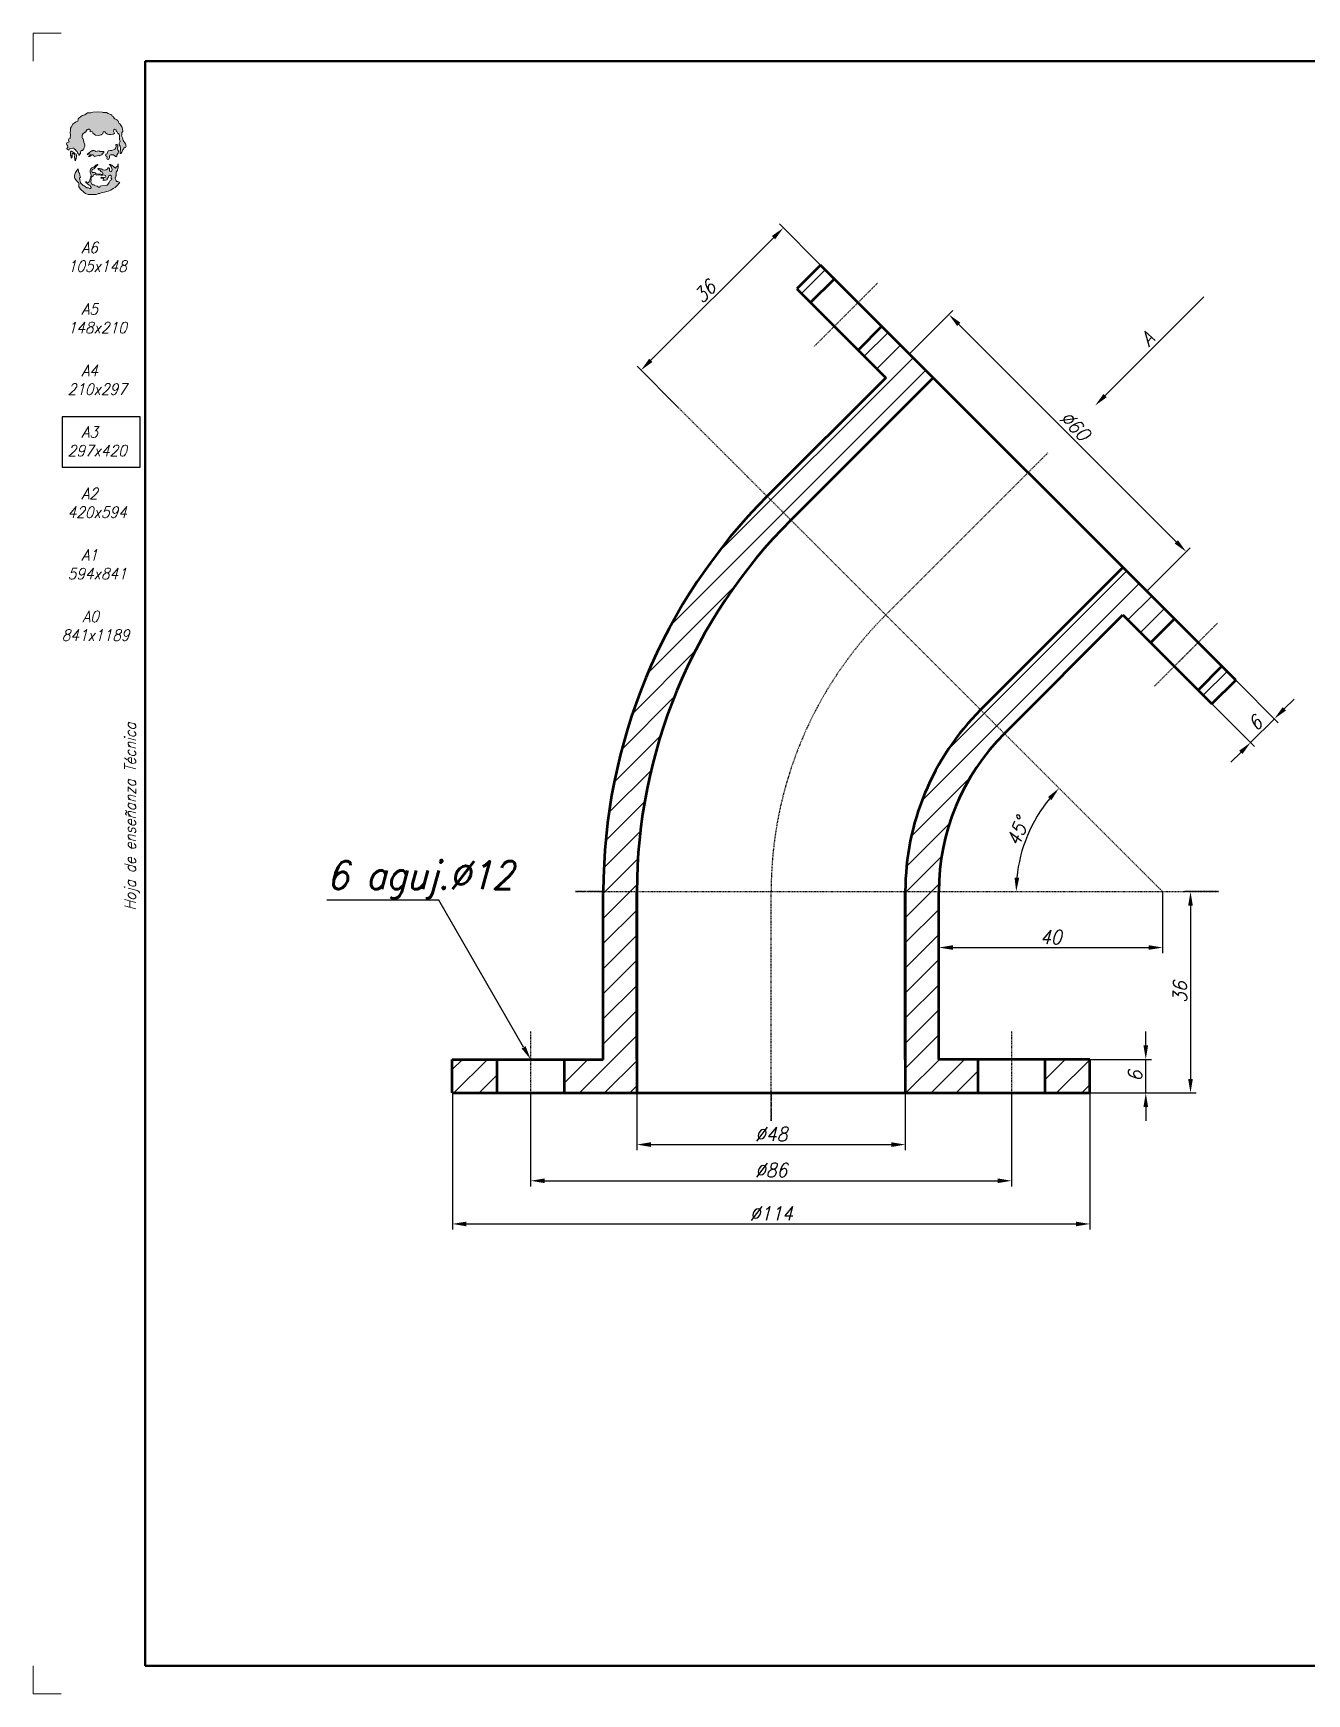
# Model space of a CAD drawing. Header units: millimetres. Extents: x 152 to 572, y 30 to 327.
# Drawn here: x 152.1 to 379.8, y 30.1 to 327.1 of the extents above; entities that cross this region are included whole.
import ezdxf
from ezdxf.enums import TextEntityAlignment as Align

# ---------------------------------------------------------------- set-up
doc = ezdxf.new("R2010")
doc.units = ezdxf.units.MM
doc.header["$LTSCALE"] = 0.0055
doc.linetypes.add('CENTER2', pattern=[28.575, 19.05, -3.175, 3.175, -3.175])
for name, color, linetype, lineweight in [('CONTINUA FINA', 7, 'Continuous', 25), ('CONTINUA GRUESA', 7, 'Continuous', 50), ('COTAS', 7, 'Continuous', 25), ('LAMINA 2', 7, 'Continuous', 25), ('LAMINA 3', 7, 'Continuous', 40), ('LAMINA 4', 7, 'Continuous', 13), ('LINEA DE EJES', 7, 'CENTER2', 25)]:
    doc.layers.add(name, color=color, linetype=linetype, lineweight=lineweight)
doc.layers.add('LAMINA 1', color=7, linetype='Continuous')
doc.styles.add('Romans', font='Romans.shx')
doc.styles.add('tecnica 2.5', font='romans.shx', dxfattribs={"width": 0.9, "oblique": 15, "height": 2.5})
doc.styles.add('TECNICA 5', font='romans.shx', dxfattribs={"width": 0.9, "oblique": 15, "height": 5})
doc.dimstyles.new('COTAS 2.5', dxfattribs={"dimtxt": 2.5, "dimasz": 2.5, "dimexe": 1, "dimexo": 0, "dimtad": 1, "dimtxsty": 'tecnica 2.5', "dimcen": 2.5, "dimclrd": 256, "dimclre": 256, "dimclrt": 256, "dimadec": 0, "dimazin": 0, "dimtfac": 1, "dimtmove": 0, "dimatfit": 3, "dimfxl": 1, "dimlwd": -1, "dimlwe": -1, "dimarcsym": 0})

# ---------------------------------------------------------------- blocks, each defined once
blk = doc.blocks.new('*D6')
at = {"layer": 'COTAS', "transparency": 16777216}
for p, q in [((260.04, 137.53), (260.04, 127.29)), ((308.04, 137.53), (308.04, 127.29)), ((262.54, 128.29), (305.54, 128.29))]:
    blk.add_line(p, q, dxfattribs=at)
for points in [[(262.54, 128.71), (262.54, 127.87), (260.04, 128.29)], [(305.54, 128.71), (305.54, 127.87), (308.04, 128.29)]]:
    blk.add_solid(points, dxfattribs=at)
at = {"layer": 'Defpoints', "color": 0, "transparency": 16777216}
for p in [(260.04, 137.53), (308.04, 137.53), (308.04, 128.29)]:
    blk.add_point(p, dxfattribs=at)
at = {"layer": 'COTAS', "transparency": 16777216, "insert": (284.04, 130.16), "char_height": 2.5, "attachment_point": 5, "style": 'tecnica 2.5'}
blk.add_mtext('%%C48', dxfattribs=at)
blk = doc.blocks.new('*D7')
at = {"layer": 'COTAS', "transparency": 16777216}
for p, q in [((241.04, 137.53), (241.04, 120.82)), ((327.04, 137.53), (327.04, 120.82)), ((243.54, 121.82), (324.54, 121.82))]:
    blk.add_line(p, q, dxfattribs=at)
for points in [[(243.54, 122.24), (243.54, 121.4), (241.04, 121.82)], [(324.54, 122.24), (324.54, 121.4), (327.04, 121.82)]]:
    blk.add_solid(points, dxfattribs=at)
at = {"layer": 'Defpoints', "color": 0, "transparency": 16777216}
for p in [(241.04, 137.53), (327.04, 137.53), (327.04, 121.82)]:
    blk.add_point(p, dxfattribs=at)
at = {"layer": 'COTAS', "transparency": 16777216, "insert": (284.04, 123.7), "char_height": 2.5, "attachment_point": 5, "style": 'tecnica 2.5'}
blk.add_mtext('%%C86', dxfattribs=at)
blk = doc.blocks.new('*D8')
at = {"layer": 'COTAS', "transparency": 16777216}
for p, q in [((227.04, 137.53), (227.04, 113.1)), ((341.04, 137.53), (341.04, 113.1)), ((229.54, 114.1), (338.54, 114.1))]:
    blk.add_line(p, q, dxfattribs=at)
for points in [[(229.54, 114.51), (229.54, 113.68), (227.04, 114.1)], [(338.54, 114.51), (338.54, 113.68), (341.04, 114.1)]]:
    blk.add_solid(points, dxfattribs=at)
at = {"layer": 'Defpoints', "color": 0, "transparency": 16777216}
for p in [(227.04, 137.53), (341.04, 137.53), (341.04, 114.1)]:
    blk.add_point(p, dxfattribs=at)
at = {"layer": 'COTAS', "transparency": 16777216, "insert": (284.04, 115.97), "char_height": 2.5, "attachment_point": 5, "style": 'tecnica 2.5'}
blk.add_mtext('%%C114', dxfattribs=at)
blk = doc.blocks.new('*D9')
at = {"layer": 'COTAS', "transparency": 16777216}
for p, q in [((351.04, 146.03), (351.04, 148.53)), ((341.04, 143.53), (352.04, 143.53)), ((351.04, 137.53), (351.04, 143.53)), ((341.04, 137.53), (352.04, 137.53)), ((351.04, 135.03), (351.04, 132.53))]:
    blk.add_line(p, q, dxfattribs=at)
for points in [[(350.62, 146.03), (351.45, 146.03), (351.04, 143.53)], [(350.62, 135.03), (351.45, 135.03), (351.04, 137.53)]]:
    blk.add_solid(points, dxfattribs=at)
at = {"layer": 'Defpoints', "color": 0, "transparency": 16777216}
for p in [(341.04, 143.53), (351.04, 143.53), (341.04, 137.53)]:
    blk.add_point(p, dxfattribs=at)
at = {"layer": 'COTAS', "transparency": 16777216, "insert": (349.16, 140.53), "char_height": 2.5, "attachment_point": 5, "rotation": 90, "style": 'tecnica 2.5'}
blk.add_mtext('6', dxfattribs=at)
blk = doc.blocks.new('*D12')
at = {"layer": 'COTAS', "transparency": 16777216}
for p, q in [((314.04, 173.53), (314.04, 162.53)), ((354.04, 173.53), (354.04, 162.53)), ((316.54, 163.53), (351.54, 163.53))]:
    blk.add_line(p, q, dxfattribs=at)
for points in [[(316.54, 163.95), (316.54, 163.12), (314.04, 163.53)], [(351.54, 163.95), (351.54, 163.12), (354.04, 163.53)]]:
    blk.add_solid(points, dxfattribs=at)
at = {"layer": 'Defpoints', "color": 0, "transparency": 16777216}
for p in [(314.04, 173.53), (354.04, 173.53), (354.04, 163.53)]:
    blk.add_point(p, dxfattribs=at)
at = {"layer": 'COTAS', "transparency": 16777216, "insert": (334.04, 165.41), "char_height": 2.5, "attachment_point": 5, "style": 'tecnica 2.5'}
blk.add_mtext('40', dxfattribs=at)
blk = doc.blocks.new('*D13')
at = {"layer": 'COTAS', "transparency": 16777216}
for p, q in [((359.04, 173.53), (358.04, 173.53)), ((359.04, 171.03), (359.04, 140.03)), ((341.04, 137.53), (360.04, 137.53))]:
    blk.add_line(p, q, dxfattribs=at)
for points in [[(358.62, 171.03), (359.45, 171.03), (359.04, 173.53)], [(358.62, 140.03), (359.45, 140.03), (359.04, 137.53)]]:
    blk.add_solid(points, dxfattribs=at)
at = {"layer": 'Defpoints', "color": 0, "transparency": 16777216}
for p in [(359.04, 173.53), (341.04, 137.53), (359.04, 137.53)]:
    blk.add_point(p, dxfattribs=at)
at = {"layer": 'COTAS', "transparency": 16777216, "insert": (357.16, 155.53), "char_height": 2.5, "attachment_point": 5, "rotation": 90, "style": 'tecnica 2.5'}
blk.add_mtext('36', dxfattribs=at)
blk = doc.blocks.new('*D14')
at = {"layer": 'COTAS', "transparency": 16777216}
blk.add_arc((354.04, 173.53), 26.17, 140.4764, 174.5236, dxfattribs=at)
for points in [[(333.55, 190.46), (334.16, 189.9), (335.53, 192.03)], [(328.41, 176.01), (327.57, 176.05), (327.87, 173.53)]]:
    blk.add_solid(points, dxfattribs=at)
at = {"layer": 'Defpoints', "color": 0, "transparency": 16777216}
for p in [(283.33, 244.24), (331.38, 186.61), (249.04, 173.53), (354.04, 173.53), (364.04, 173.53)]:
    blk.add_point(p, dxfattribs=at)
at = {"layer": 'COTAS', "transparency": 16777216, "insert": (328.13, 184.26), "char_height": 2.5, "attachment_point": 5, "rotation": 67.5, "style": 'tecnica 2.5'}
blk.add_mtext('45°', dxfattribs=at)
blk = doc.blocks.new('*D15')
at = {"layer": 'COTAS', "transparency": 16777216}
for p, q in [((292.87, 285.6), (285.52, 292.96)), ((284.46, 290.48), (262.54, 268.56)), ((267.42, 260.15), (260.06, 267.5))]:
    blk.add_line(p, q, dxfattribs=at)
for points in [[(284.16, 290.78), (284.75, 290.19), (286.23, 292.25)], [(262.24, 268.86), (262.83, 268.27), (260.77, 266.79)]]:
    blk.add_solid(points, dxfattribs=at)
at = {"layer": 'Defpoints', "color": 0, "transparency": 16777216}
for p in [(292.87, 285.6), (260.77, 266.79), (267.42, 260.15)]:
    blk.add_point(p, dxfattribs=at)
at = {"layer": 'COTAS', "transparency": 16777216, "insert": (272.17, 280.85), "char_height": 2.5, "attachment_point": 5, "rotation": 45, "style": 'tecnica 2.5'}
blk.add_mtext('36', dxfattribs=at)
blk = doc.blocks.new('*D16')
at = {"layer": 'COTAS', "transparency": 16777216}
for p, q in [((367.12, 211.36), (374.74, 203.74)), ((375.8, 206.21), (377.57, 207.98)), ((362.88, 207.12), (370.5, 199.49)), ((374.03, 204.44), (369.79, 200.2)), ((368.02, 198.43), (366.25, 196.67))]:
    blk.add_line(p, q, dxfattribs=at)
for points in [[(375.51, 206.51), (376.1, 205.92), (374.03, 204.44)], [(367.73, 198.73), (368.32, 198.14), (369.79, 200.2)]]:
    blk.add_solid(points, dxfattribs=at)
at = {"layer": 'Defpoints', "color": 0, "transparency": 16777216}
for p in [(367.12, 211.36), (362.88, 207.12), (369.79, 200.2)]:
    blk.add_point(p, dxfattribs=at)
at = {"layer": 'COTAS', "transparency": 16777216, "insert": (370.59, 203.65), "char_height": 2.5, "attachment_point": 5, "rotation": 45, "style": 'tecnica 2.5'}
blk.add_mtext('6', dxfattribs=at)
blk = doc.blocks.new('FORMATO_A3_UETS_V2007')
at = {"layer": 'LAMINA 4'}
h = blk.add_hatch(color=256, dxfattribs=at)
h.paths.add_polyline_path([(-194.66, 280.85), (-194.75, 281.1), (-194.8, 281.29), (-194.85, 281.39), (-195.04, 281.48), (-195.43, 281.68), (-195.53, 281.78), (-195.63, 281.97), (-195.73, 282.12), (-195.87, 282.16), (-195.97, 282.36), (-196.11, 282.46), (-196.31, 282.55), (-196.6, 282.65), (-196.89, 282.82), (-197.47, 282.84), (-197.67, 282.89), (-198.54, 282.94), (-199.32, 282.89), (-199.71, 282.77), (-200.29, 282.75), (-200.78, 282.41), (-201.27, 282.26), (-201.85, 281.78), (-201.95, 281.68), (-201.99, 281.48), (-202.04, 281.24), (-202.33, 281.14), (-202.63, 281), (-202.92, 280.71), (-203.21, 280.22), (-203.31, 280.03), (-203.33, 279.73), (-203.38, 279.15), (-203.31, 278.86), (-203.4, 278.18), (-203.65, 278.13), (-203.7, 277.89), (-203.6, 277.6), (-203.7, 277.5), (-203.89, 277.45), (-203.99, 277.4), (-204.04, 277.3), (-204.04, 277.21), (-203.99, 277.01), (-203.89, 276.92), (-203.79, 276.62), (-203.79, 276.53), (-203.89, 276.48), (-203.99, 276.45), (-203.99, 276.33), (-203.62, 276.06), (-203.5, 276.3), (-203.45, 276.33), (-203.36, 276.38), (-202.92, 276.45), (-202.72, 276.41), (-202.65, 276.33), (-202.63, 276.24), (-202.48, 276.19), (-202.24, 275.89), (-202.14, 275.85), (-202.07, 275.64), (-202, 275.51), (-201.85, 275.36), (-201.85, 275.19), (-201.75, 275.17), (-201.65, 275.36), (-201.56, 275.46), (-201.56, 275.75), (-201.41, 276.04), (-201.36, 276.04), (-201.27, 276.02), (-201.17, 276.02), (-200.97, 276.33), (-200.88, 276.53), (-200.78, 276.82), (-200.78, 277.01), (-200.83, 277.21), (-200.93, 277.5), (-201.02, 277.79), (-201.07, 278.08), (-201.17, 278.18), (-201.24, 278.37), (-201.27, 278.47), (-201.22, 278.76), (-201.07, 279.05), (-200.97, 279.15), (-200.78, 279.3), (-200.68, 279.3), (-200.56, 279.44), (-200.56, 279.54), (-200.39, 279.69), (-200.29, 279.73), (-200.1, 279.81), (-200, 279.83), (-199.81, 279.73), (-199.81, 279.54), (-199.83, 279.39), (-199.61, 279.44), (-199.42, 279.35), (-199.32, 279.25), (-199.32, 279.1), (-198.84, 278.76), (-198.35, 278.71), (-197.86, 278.81), (-197.77, 278.86), (-197.57, 279.03), (-197.52, 279.25), (-197.47, 279.35), (-197.33, 279.44), (-197.18, 279.35), (-196.99, 279.15), (-196.7, 278.96), (-196.5, 278.88), (-196.41, 278.86), (-196.11, 278.91), (-195.73, 278.96), (-195.53, 279.05), (-195.48, 279.15), (-195.53, 279.25), (-195.65, 279.49), (-195.58, 279.73), (-195.39, 279.83), (-195.19, 279.73), (-195.14, 279.44), (-195, 279.39), (-194.95, 279.15), (-194.75, 279.05), (-194.66, 278.86), (-194.56, 278.76), (-194.56, 277.98), (-194.49, 277.79), (-194.46, 277.69), (-194.53, 277.5), (-194.61, 277.3), (-194.61, 277.11), (-194.46, 276.82), (-194.41, 276.43), (-194.46, 275.55), (-194.44, 275.46), (-194.36, 275.46), (-194.27, 275.55), (-194.17, 275.75), (-193.98, 276.14), (-193.88, 276.24), (-193.81, 276.33), (-193.78, 276.5), (-193.68, 276.53), (-193.49, 276.53), (-193.39, 276.82), (-193.49, 277.21), (-193.93, 277.79), (-194.02, 278.28), (-194.24, 278.67), (-194.17, 278.76), (-194.17, 279.25), (-193.98, 279.44), (-194.07, 280.22), (-194.27, 280.41), (-194.46, 280.71)])
h.paths.add_polyline_path([(-202.29, 275.12), (-202.26, 275.2), (-202.34, 275.37), (-202.43, 275.41), (-202.53, 275.48), (-202.63, 275.6), (-202.72, 275.63), (-202.82, 275.7), (-202.92, 275.75), (-203.02, 275.8), (-203.04, 275.86), (-203.11, 275.89), (-203.21, 275.89, 0.414214), (-203.31, 275.8), (-203.31, 275.21), (-203.23, 275.02), (-203.23, 274.73), (-203.21, 274.63), (-203.11, 274.73), (-203.04, 274.83), (-203.02, 274.92), (-203.02, 275.02), (-203.06, 275.21), (-203.04, 275.26), (-203.03, 275.36), (-203.04, 275.41), (-202.96, 275.51), (-202.77, 275.51), (-202.63, 275.31), (-202.53, 275.21), (-202.61, 274.95), (-202.64, 274.78), (-202.63, 274.73), (-202.58, 274.63), (-202.58, 274.34), (-202.43, 274.19), (-202.43, 274.44), (-202.33, 274.53), (-202.33, 274.73), (-202.29, 274.83)])
h.paths.add_polyline_path([(-197.67, 275.55), (-197.47, 275.55), (-197.38, 275.65), (-197.38, 275.8, 0.414214), (-197.43, 275.85), (-197.67, 275.85), (-197.86, 275.82), (-198.06, 275.85), (-198.25, 275.94), (-198.54, 275.92), (-198.79, 275.85), (-198.98, 275.94), (-199.13, 276.02), (-199.22, 276.04), (-199.32, 276.02), (-199.42, 275.97), (-199.52, 275.94), (-199.71, 275.85), (-199.86, 275.7), (-200.17, 275.46), (-200.34, 275.36), (-200.29, 275.26), (-200.13, 275.41, -1.086319), (-199.9, 275.1), (-200.1, 274.97), (-199.9, 274.95), (-199.81, 275), (-199.51, 275.23, -0.461268), (-199.29, 275.19), (-199.22, 275.07), (-199.13, 275), (-199.03, 274.97), (-198.84, 275.02), (-198.54, 275.07), (-198.35, 275.12), (-198.16, 275.07), (-198.06, 275.12), (-197.96, 275.21), (-197.77, 275.24), (-197.67, 275.26)])
h.paths.add_polyline_path([(-194.75, 275.85), (-194.75, 275.94), (-194.85, 276.14), (-194.9, 276.28), (-194.85, 276.53), (-194.87, 276.72), (-194.85, 276.92), (-195.04, 277.11), (-195.14, 277.11), (-195.24, 277.04), (-195.24, 276.96), (-195.14, 276.82), (-195.24, 276.48), (-195.43, 276.28), (-195.63, 276.14), (-195.92, 276.04), (-196.11, 276.02), (-196.31, 276.04), (-196.5, 275.99), (-196.6, 275.94), (-196.7, 275.75), (-196.79, 275.41), (-196.99, 275.36), (-197.06, 275.21), (-196.99, 275.07), (-196.84, 274.97), (-196.79, 274.78), (-196.82, 274.58), (-196.75, 274.49), (-196.6, 274.44), (-196.5, 274.49), (-196.36, 274.78), (-196.38, 274.97), (-196.31, 275.17), (-196.21, 275.26), (-195.63, 275.26), (-195.31, 274.95), (-195.04, 274.97), (-195.02, 275.07), (-195.04, 275.26), (-194.95, 275.36), (-194.85, 275.46), (-194.83, 275.55)])
h.paths.add_polyline_path([(-195.14, 272.15), (-194.95, 272.44), (-194.92, 272.64), (-194.85, 272.74), (-194.83, 272.93), (-194.8, 273.22), (-194.8, 273.61), (-194.95, 273.22), (-195.14, 273.03), (-195.29, 272.88), (-195.53, 273.03), (-195.92, 273.37), (-196.11, 273.46), (-196.21, 273.51), (-196.41, 273.51), (-196.26, 273.42), (-196.02, 273.03), (-195.92, 272.83), (-195.9, 272.64), (-195.94, 272.44, -1), (-196.38, 272.44), (-196.36, 272.71, 0.137555), (-196.37, 272.76), (-196.38, 272.78), (-196.41, 272.87, 0.593772), (-196.62, 272.91), (-196.79, 272.69), (-196.94, 272.54), (-197.28, 272.49), (-197.57, 272.54), (-197.86, 272.74), (-198.16, 272.81), (-198.45, 272.83), (-198.35, 272.64), (-198.25, 272.59), (-198.06, 272.54), (-197.91, 272.25), (-197.84, 272.23), (-197.71, 272.19, -1.19544), (-197.9, 271.76), (-198.06, 271.86), (-198.35, 271.81), (-198.74, 271.86), (-198.93, 272.01), (-199.03, 272.06), (-199.32, 272.06, -0.414214), (-199.52, 272.25), (-199.52, 272.44, -0.302776), (-199.4, 272.62), (-199.13, 272.74), (-198.64, 273.32), (-198.45, 273.42), (-198.45, 273.51), (-198.59, 273.51), (-198.81, 273.42), (-199.18, 273.05), (-199.52, 272.93), (-199.71, 272.74), (-199.78, 272.64), (-199.81, 272.44), (-199.81, 272.15), (-199.76, 271.96), (-199.66, 271.67), (-199.71, 271.28), (-199.9, 270.69), (-199.95, 270.6), (-200.01, 270.43, -0.314197), (-200.2, 270.31), (-200.39, 270.35), (-200.59, 270.5), (-200.59, 270.31), (-200, 269.82), (-199.81, 269.77), (-199.73, 269.58), (-199.61, 269.43), (-199.71, 269.24), (-199.9, 269.24), (-200.1, 269.33), (-200.39, 269.33), (-200.88, 269.72), (-201.07, 269.77), (-201.56, 270.21), (-201.75, 271.08), (-201.61, 271.18), (-201.56, 271.28), (-201.61, 271.38), (-201.65, 271.57), (-201.7, 272.01), (-201.85, 272.01), (-201.9, 272.25), (-201.9, 272.44), (-201.95, 272.54), (-201.95, 272.74), (-202.19, 272.44), (-202.43, 272.06), (-202.58, 271.76), (-202.63, 271.47), (-202.6, 271.18), (-202.53, 270.99), (-202.33, 270.69), (-202.14, 270.5), (-201.95, 270.31), (-201.87, 270.21), (-201.87, 269.72), (-201.85, 269.53), (-201.75, 269.33), (-201.46, 269.04), (-200.97, 268.56), (-200.68, 268.36), (-200.49, 268.26), (-200.2, 268.17), (-198.74, 268.17), (-198.54, 268.22), (-198.35, 268.31), (-198.25, 268.31), (-198.06, 268.36), (-197.86, 268.46), (-197.57, 268.51), (-197.28, 268.56), (-197.09, 268.65), (-196.6, 268.75), (-196.41, 268.8), (-196.11, 268.95), (-195.73, 269.24), (-195.34, 269.43), (-195.04, 269.72), (-194.56, 270.21), (-194.51, 270.31), (-194.85, 270.45), (-195.04, 270.5), (-195.14, 270.6), (-195.24, 270.79), (-195.34, 270.99), (-195.34, 271.18), (-195.24, 271.28), (-195.24, 271.47), (-195.19, 271.57), (-195.19, 271.86)])
h.paths.add_polyline_path([(-196.05, 271.26), (-196.11, 271.13), (-195.97, 270.94), (-196.02, 270.79), (-196.26, 270.65), (-196.41, 270.31), (-196.65, 269.95, -0.247734), (-196.89, 269.82), (-197.77, 269.72), (-198.06, 269.63, -1), (-198.45, 269.63), (-198.64, 269.63), (-199.03, 269.77), (-199.13, 269.89), (-199.32, 269.89), (-199.52, 270.01), (-199.71, 270.4), (-199.66, 270.79), (-199.71, 271.08), (-199.52, 271.33), (-199.27, 271.47), (-199.22, 271.67), (-199.03, 271.72), (-198.64, 271.62), (-198.25, 271.67), (-198.06, 271.67), (-197.77, 271.57), (-197.57, 271.62), (-197.38, 271.67), (-197.23, 271.62, -1), (-197.23, 271.18), (-197.77, 271.23), (-197.91, 271.08), (-197.84, 271.06), (-197.77, 271.05), (-197.7, 271.06), (-197.63, 271.08, -1.15301), (-197.57, 270.69), (-197.38, 270.65), (-197.09, 270.69), (-196.79, 270.79), (-196.75, 270.94), (-196.79, 271.03), (-196.6, 271.18), (-196.49, 271.47, -1.055127)], flags=16)
at = {"layer": 'LAMINA 2', "color": 7}
for p, q in [((-190.85, 228.39), (-204.85, 228.39)), ((-204.85, 228.39), (-204.85, 219.39)), ((-190.85, 219.39), (-190.85, 228.39)), ((-204.85, 219.39), (-190.85, 219.39))]:
    blk.add_line(p, q, dxfattribs=at)
at = {"layer": 'LAMINA 3'}
for p, q in [((-190, 292), (-190, 5)), ((205, 292), (-190, 292)), ((-190, 5), (205, 5))]:
    blk.add_line(p, q, dxfattribs=at)
at = {"layer": 'LAMINA 4'}
for p, q in [((-205, 297), (-210, 297)), ((-210, 297), (-210, 292)), ((-201.27, 282.26), (-201.85, 281.78)), ((-200.78, 282.41), (-201.27, 282.26)), ((-200.29, 282.75), (-200.78, 282.41)), ((-199.71, 282.77), (-200.29, 282.75)), ((-199.32, 282.89), (-199.71, 282.77)), ((-198.54, 282.94), (-199.32, 282.89)), ((-197.67, 282.89), (-198.54, 282.94)), ((-197.47, 282.84), (-197.67, 282.89)), ((-196.89, 282.82), (-197.47, 282.84)), ((-196.6, 282.65), (-196.89, 282.82)), ((-196.31, 282.55), (-196.6, 282.65)), ((-196.11, 282.46), (-196.31, 282.55)), ((-195.97, 282.36), (-196.11, 282.46)), ((-195.87, 282.16), (-195.97, 282.36)), ((-195.73, 282.12), (-195.87, 282.16)), ((-203.33, 279.73), (-203.38, 279.15)), ((-203.31, 280.03), (-203.33, 279.73)), ((-203.21, 280.22), (-203.31, 280.03)), ((-202.92, 280.71), (-203.21, 280.22)), ((-202.63, 281), (-202.92, 280.71)), ((-202.33, 281.14), (-202.63, 281)), ((-202.04, 281.24), (-202.33, 281.14)), ((-201.99, 281.48), (-202.04, 281.24)), ((-201.95, 281.68), (-201.99, 281.48)), ((-201.85, 281.78), (-201.95, 281.68)), ((-200.97, 279.15), (-200.78, 279.3)), ((-200.78, 279.3), (-200.68, 279.3)), ((-200.68, 279.3), (-200.56, 279.44)), ((-200.56, 279.54), (-200.39, 279.69)), ((-200.56, 279.44), (-200.56, 279.54)), ((-200.39, 279.69), (-200.29, 279.73)), ((-200.29, 279.73), (-200.1, 279.81)), ((-200.1, 279.81), (-200, 279.83)), ((-200, 279.83), (-199.81, 279.73)), ((-199.81, 279.54), (-199.83, 279.39)), ((-199.83, 279.39), (-199.61, 279.44)), ((-199.81, 279.73), (-199.81, 279.54)), ((-199.61, 279.44), (-199.42, 279.35)), ((-199.42, 279.35), (-199.32, 279.25)), ((-199.32, 279.25), (-199.32, 279.1)), ((-197.57, 279.03), (-197.52, 279.25)), ((-197.52, 279.25), (-197.47, 279.35)), ((-197.47, 279.35), (-197.33, 279.44)), ((-197.33, 279.44), (-197.18, 279.35)), ((-197.18, 279.35), (-196.99, 279.15)), ((-195.63, 281.97), (-195.73, 282.12)), ((-195.65, 279.49), (-195.58, 279.73)), ((-195.53, 279.25), (-195.65, 279.49)), ((-195.53, 281.78), (-195.63, 281.97)), ((-195.58, 279.73), (-195.39, 279.83)), ((-195.43, 281.68), (-195.53, 281.78)), ((-195.48, 279.15), (-195.53, 279.25)), ((-195.04, 281.48), (-195.43, 281.68)), ((-195.39, 279.83), (-195.19, 279.73)), ((-195.19, 279.73), (-195.14, 279.44)), ((-195.14, 279.44), (-195, 279.39)), ((-194.85, 281.39), (-195.04, 281.48)), ((-195, 279.39), (-194.95, 279.15)), ((-194.8, 281.29), (-194.85, 281.39)), ((-194.75, 281.1), (-194.8, 281.29)), ((-194.66, 280.85), (-194.75, 281.1)), ((-194.46, 280.71), (-194.66, 280.85)), ((-194.27, 280.41), (-194.46, 280.71)), ((-194.07, 280.22), (-194.27, 280.41)), ((-194.17, 279.25), (-193.98, 279.44)), ((-194.17, 278.76), (-194.17, 279.25)), ((-193.98, 279.44), (-194.07, 280.22)), ((-203.99, 277.4), (-204.04, 277.3)), ((-204.04, 277.3), (-204.04, 277.21)), ((-204.04, 277.21), (-203.99, 277.01)), ((-203.89, 277.45), (-203.99, 277.4)), ((-203.99, 277.01), (-203.89, 276.92)), ((-203.89, 276.48), (-203.99, 276.45)), ((-203.99, 276.45), (-203.99, 276.33)), ((-203.99, 276.33), (-203.62, 276.06)), ((-203.7, 277.5), (-203.89, 277.45)), ((-203.89, 276.92), (-203.79, 276.62)), ((-203.79, 276.53), (-203.89, 276.48)), ((-203.79, 276.62), (-203.79, 276.53)), ((-203.65, 278.13), (-203.7, 277.89)), ((-203.7, 277.89), (-203.6, 277.6)), ((-203.6, 277.6), (-203.7, 277.5)), ((-203.4, 278.18), (-203.65, 278.13)), ((-203.62, 276.06), (-203.5, 276.3)), ((-203.5, 276.3), (-203.45, 276.33)), ((-203.45, 276.33), (-203.36, 276.38)), ((-203.31, 278.86), (-203.4, 278.18)), ((-203.38, 279.15), (-203.31, 278.86)), ((-203.36, 276.38), (-202.92, 276.45)), ((-202.92, 276.45), (-202.72, 276.41)), ((-202.72, 276.41), (-202.65, 276.33)), ((-202.65, 276.33), (-202.63, 276.24)), ((-202.63, 276.24), (-202.48, 276.19)), ((-201.27, 278.47), (-201.22, 278.76)), ((-201.24, 278.37), (-201.27, 278.47)), ((-201.17, 278.18), (-201.24, 278.37)), ((-201.22, 278.76), (-201.07, 279.05)), ((-201.07, 278.08), (-201.17, 278.18)), ((-201.17, 276.02), (-200.97, 276.33)), ((-201.07, 279.05), (-200.97, 279.15)), ((-201.02, 277.79), (-201.07, 278.08)), ((-200.93, 277.5), (-201.02, 277.79)), ((-200.97, 276.33), (-200.88, 276.53)), ((-200.83, 277.21), (-200.93, 277.5)), ((-200.88, 276.53), (-200.78, 276.82)), ((-200.78, 277.01), (-200.83, 277.21)), ((-200.78, 276.82), (-200.78, 277.01)), ((-199.32, 279.1), (-198.84, 278.76)), ((-198.84, 278.76), (-198.35, 278.71)), ((-198.35, 278.71), (-197.86, 278.81)), ((-197.86, 278.81), (-197.77, 278.86)), ((-197.77, 278.86), (-197.57, 279.03)), ((-196.99, 279.15), (-196.7, 278.96)), ((-196.7, 278.96), (-196.5, 278.88)), ((-196.5, 278.88), (-196.41, 278.86)), ((-196.41, 278.86), (-196.11, 278.91)), ((-196.11, 278.91), (-195.73, 278.96)), ((-195.73, 278.96), (-195.53, 279.05)), ((-195.63, 276.14), (-195.43, 276.28)), ((-195.53, 279.05), (-195.48, 279.15)), ((-195.43, 276.28), (-195.24, 276.48)), ((-195.24, 277.04), (-195.14, 277.11)), ((-195.24, 276.96), (-195.24, 277.04)), ((-195.14, 276.82), (-195.24, 276.96)), ((-195.24, 276.48), (-195.14, 276.82)), ((-195.14, 277.11), (-195.04, 277.11)), ((-195.04, 277.11), (-194.85, 276.92)), ((-194.95, 279.15), (-194.75, 279.05)), ((-194.85, 276.53), (-194.9, 276.28)), ((-194.9, 276.28), (-194.85, 276.14)), ((-194.85, 276.92), (-194.87, 276.72)), ((-194.87, 276.72), (-194.85, 276.53)), ((-194.75, 279.05), (-194.66, 278.86)), ((-194.66, 278.86), (-194.56, 278.76)), ((-194.53, 277.5), (-194.61, 277.3)), ((-194.61, 277.3), (-194.61, 277.11)), ((-194.61, 277.11), (-194.46, 276.82)), ((-194.56, 278.76), (-194.56, 277.98)), ((-194.56, 277.98), (-194.49, 277.79)), ((-194.46, 277.69), (-194.53, 277.5)), ((-194.49, 277.79), (-194.46, 277.69)), ((-194.46, 276.82), (-194.41, 276.43)), ((-194.41, 276.43), (-194.46, 275.55)), ((-194.24, 278.67), (-194.17, 278.76)), ((-194.02, 278.28), (-194.24, 278.67)), ((-193.93, 277.79), (-194.02, 278.28)), ((-193.98, 276.14), (-193.88, 276.24)), ((-193.49, 277.21), (-193.93, 277.79)), ((-193.88, 276.24), (-193.81, 276.33)), ((-193.81, 276.33), (-193.78, 276.5)), ((-193.78, 276.5), (-193.68, 276.53)), ((-193.68, 276.53), (-193.49, 276.53)), ((-193.39, 276.82), (-193.49, 277.21)), ((-193.49, 276.53), (-193.39, 276.82)), ((-203.31, 275.21), (-203.31, 275.8)), ((-203.23, 275.02), (-203.31, 275.21)), ((-203.23, 274.73), (-203.23, 275.02)), ((-203.21, 274.63), (-203.23, 274.73)), ((-203.21, 275.89), (-203.11, 275.89)), ((-203.11, 274.73), (-203.21, 274.63)), ((-203.04, 275.86), (-203.11, 275.89)), ((-203.04, 274.83), (-203.11, 274.73)), ((-203.04, 275.26), (-203.06, 275.21)), ((-203.06, 275.21), (-203.02, 275.02)), ((-203.02, 275.8), (-203.04, 275.86)), ((-203.04, 275.41), (-202.96, 275.51)), ((-203.04, 275.41), (-203.03, 275.36)), ((-203.04, 275.26), (-203.03, 275.36)), ((-203.02, 274.92), (-203.04, 274.83)), ((-202.92, 275.75), (-203.02, 275.8)), ((-203.02, 275.02), (-203.02, 274.92)), ((-202.77, 275.51), (-202.96, 275.51)), ((-202.82, 275.7), (-202.92, 275.75)), ((-202.72, 275.63), (-202.82, 275.7)), ((-202.63, 275.31), (-202.77, 275.51)), ((-202.63, 275.6), (-202.72, 275.63)), ((-202.64, 274.78), (-202.61, 274.95)), ((-202.63, 274.73), (-202.64, 274.78)), ((-202.63, 275.6), (-202.53, 275.48)), ((-202.53, 275.21), (-202.63, 275.31)), ((-202.58, 274.63), (-202.63, 274.73)), ((-202.61, 274.95), (-202.53, 275.21)), ((-202.58, 274.34), (-202.58, 274.63)), ((-202.43, 274.19), (-202.58, 274.34)), ((-202.43, 275.41), (-202.53, 275.48)), ((-202.48, 276.19), (-202.24, 275.89)), ((-202.34, 275.37), (-202.43, 275.41)), ((-202.33, 274.53), (-202.43, 274.44)), ((-202.43, 274.44), (-202.43, 274.19)), ((-202.34, 275.37), (-202.26, 275.2)), ((-202.29, 274.83), (-202.33, 274.73)), ((-202.33, 274.73), (-202.33, 274.53)), ((-202.26, 275.2), (-202.29, 275.12)), ((-202.29, 275.12), (-202.29, 274.83)), ((-202.24, 275.89), (-202.14, 275.85)), ((-202.14, 275.85), (-202.07, 275.64)), ((-202.07, 275.64), (-202, 275.51)), ((-202, 275.51), (-201.85, 275.36)), ((-201.85, 275.36), (-201.85, 275.19)), ((-201.85, 275.19), (-201.75, 275.17)), ((-201.75, 275.17), (-201.65, 275.36)), ((-201.65, 275.36), (-201.56, 275.46)), ((-201.56, 275.75), (-201.41, 276.04)), ((-201.56, 275.46), (-201.56, 275.75)), ((-201.41, 276.04), (-201.36, 276.04)), ((-201.36, 276.04), (-201.27, 276.02)), ((-201.27, 276.02), (-201.17, 276.02)), ((-200.17, 275.46), (-200.34, 275.36)), ((-200.34, 275.36), (-200.29, 275.26)), ((-200.29, 275.26), (-200.13, 275.41)), ((-200.17, 275.46), (-199.86, 275.7)), ((-200.1, 274.97), (-199.9, 275.1)), ((-200.1, 274.97), (-199.9, 274.95)), ((-199.9, 274.95), (-199.81, 275)), ((-199.71, 275.85), (-199.86, 275.7)), ((-199.81, 275), (-199.51, 275.23)), ((-199.52, 275.94), (-199.71, 275.85)), ((-199.42, 275.97), (-199.52, 275.94)), ((-199.32, 276.02), (-199.42, 275.97)), ((-199.22, 276.04), (-199.32, 276.02)), ((-199.22, 275.07), (-199.29, 275.19)), ((-199.13, 276.02), (-199.22, 276.04)), ((-199.22, 275.07), (-199.13, 275)), ((-198.81, 273.42), (-199.18, 273.05)), ((-198.98, 275.94), (-199.13, 276.02)), ((-199.13, 275), (-199.03, 274.97)), ((-199.13, 272.74), (-198.64, 273.32)), ((-199.03, 274.97), (-198.84, 275.02)), ((-198.79, 275.85), (-198.98, 275.94)), ((-198.84, 275.02), (-198.54, 275.07)), ((-198.59, 273.51), (-198.81, 273.42)), ((-198.54, 275.92), (-198.79, 275.85)), ((-198.64, 273.32), (-198.45, 273.42)), ((-198.45, 273.51), (-198.59, 273.51)), ((-198.25, 275.94), (-198.54, 275.92)), ((-198.54, 275.07), (-198.35, 275.12)), ((-198.45, 273.42), (-198.45, 273.51)), ((-198.35, 275.12), (-198.16, 275.07)), ((-198.06, 275.85), (-198.25, 275.94)), ((-198.16, 275.07), (-198.06, 275.12)), ((-197.86, 275.82), (-198.06, 275.85)), ((-198.06, 275.12), (-197.96, 275.21)), ((-197.96, 275.21), (-197.77, 275.24)), ((-197.67, 275.85), (-197.86, 275.82)), ((-197.77, 275.24), (-197.67, 275.26)), ((-197.43, 275.85), (-197.67, 275.85)), ((-197.67, 275.26), (-197.67, 275.55)), ((-197.67, 275.55), (-197.47, 275.55)), ((-197.47, 275.55), (-197.38, 275.65)), ((-197.38, 275.65), (-197.38, 275.8)), ((-197.06, 275.21), (-196.99, 275.36)), ((-196.99, 275.07), (-197.06, 275.21)), ((-196.99, 275.36), (-196.79, 275.41)), ((-196.84, 274.97), (-196.99, 275.07)), ((-196.79, 274.78), (-196.84, 274.97)), ((-196.82, 274.58), (-196.79, 274.78)), ((-196.75, 274.49), (-196.82, 274.58)), ((-196.79, 275.41), (-196.7, 275.75)), ((-196.6, 274.44), (-196.75, 274.49)), ((-196.7, 275.75), (-196.6, 275.94)), ((-196.6, 275.94), (-196.5, 275.99)), ((-196.5, 274.49), (-196.6, 274.44)), ((-196.5, 275.99), (-196.31, 276.04)), ((-196.36, 274.78), (-196.5, 274.49)), ((-196.21, 273.51), (-196.41, 273.51)), ((-196.41, 273.51), (-196.26, 273.42)), ((-196.31, 275.17), (-196.38, 274.97)), ((-196.38, 274.97), (-196.36, 274.78)), ((-196.31, 276.04), (-196.11, 276.02)), ((-196.21, 275.26), (-196.31, 275.17)), ((-196.26, 273.42), (-196.02, 273.03)), ((-195.63, 275.26), (-196.21, 275.26)), ((-196.11, 273.46), (-196.21, 273.51)), ((-196.11, 276.02), (-195.92, 276.04)), ((-195.92, 273.37), (-196.11, 273.46)), ((-195.92, 276.04), (-195.63, 276.14)), ((-195.53, 273.03), (-195.92, 273.37)), ((-195.31, 274.95), (-195.63, 275.26)), ((-195.04, 274.97), (-195.31, 274.95)), ((-194.95, 275.36), (-195.04, 275.26)), ((-195.04, 275.26), (-195.02, 275.07)), ((-195.02, 275.07), (-195.04, 274.97)), ((-194.85, 275.46), (-194.95, 275.36)), ((-194.8, 273.61), (-194.95, 273.22)), ((-194.85, 276.14), (-194.75, 275.94)), ((-194.83, 275.55), (-194.85, 275.46)), ((-194.75, 275.85), (-194.83, 275.55)), ((-194.8, 273.22), (-194.8, 273.61)), ((-194.75, 275.94), (-194.75, 275.85)), ((-194.46, 275.55), (-194.44, 275.46)), ((-194.44, 275.46), (-194.36, 275.46)), ((-194.36, 275.46), (-194.27, 275.55)), ((-194.27, 275.55), (-194.17, 275.75)), ((-194.17, 275.75), (-193.98, 276.14)), ((-202.58, 271.76), (-202.63, 271.47)), ((-202.63, 271.47), (-202.6, 271.18)), ((-202.6, 271.18), (-202.53, 270.99)), ((-202.43, 272.06), (-202.58, 271.76)), ((-202.53, 270.99), (-202.33, 270.69)), ((-202.19, 272.44), (-202.43, 272.06)), ((-202.33, 270.69), (-202.14, 270.5)), ((-201.95, 272.74), (-202.19, 272.44)), ((-202.14, 270.5), (-201.95, 270.31)), ((-201.95, 272.54), (-201.95, 272.74)), ((-201.9, 272.44), (-201.95, 272.54)), ((-201.95, 270.31), (-201.87, 270.21)), ((-201.9, 272.25), (-201.9, 272.44)), ((-201.85, 272.01), (-201.9, 272.25)), ((-201.7, 272.01), (-201.85, 272.01)), ((-201.75, 271.08), (-201.61, 271.18)), ((-201.56, 270.21), (-201.75, 271.08)), ((-201.65, 271.57), (-201.7, 272.01)), ((-201.61, 271.38), (-201.65, 271.57)), ((-201.56, 271.28), (-201.61, 271.38)), ((-201.61, 271.18), (-201.56, 271.28)), ((-200.39, 270.35), (-200.59, 270.5)), ((-200.59, 270.5), (-200.59, 270.31)), ((-200.59, 270.31), (-200, 269.82)), ((-200.2, 270.31), (-200.39, 270.35)), ((-199.95, 270.6), (-200.01, 270.43)), ((-199.9, 270.69), (-199.95, 270.6)), ((-199.71, 271.28), (-199.9, 270.69)), ((-199.78, 272.64), (-199.81, 272.44)), ((-199.81, 272.44), (-199.81, 272.15)), ((-199.81, 272.15), (-199.76, 271.96)), ((-199.71, 272.74), (-199.78, 272.64)), ((-199.76, 271.96), (-199.66, 271.67)), ((-199.52, 272.93), (-199.71, 272.74)), ((-199.66, 271.67), (-199.71, 271.28)), ((-199.52, 271.33), (-199.71, 271.08)), ((-199.71, 271.08), (-199.66, 270.79)), ((-199.66, 270.79), (-199.71, 270.4)), ((-199.71, 270.4), (-199.52, 270.01)), ((-199.18, 273.05), (-199.52, 272.93)), ((-199.52, 272.44), (-199.52, 272.25)), ((-199.27, 271.47), (-199.52, 271.33)), ((-199.13, 272.74), (-199.4, 272.62)), ((-199.03, 272.06), (-199.32, 272.06)), ((-199.22, 271.67), (-199.27, 271.47)), ((-199.03, 271.72), (-199.22, 271.67)), ((-198.93, 272.01), (-199.03, 272.06)), ((-198.64, 271.62), (-199.03, 271.72)), ((-198.74, 271.86), (-198.93, 272.01)), ((-198.35, 271.81), (-198.74, 271.86)), ((-198.25, 271.67), (-198.64, 271.62)), ((-198.16, 272.81), (-198.45, 272.83)), ((-198.45, 272.83), (-198.35, 272.64)), ((-198.35, 272.64), (-198.25, 272.59)), ((-198.06, 271.86), (-198.35, 271.81)), ((-198.25, 272.59), (-198.06, 272.54)), ((-198.06, 271.67), (-198.25, 271.67)), ((-197.86, 272.74), (-198.16, 272.81)), ((-198.06, 272.54), (-197.91, 272.25)), ((-198.06, 271.86), (-197.9, 271.76)), ((-197.77, 271.57), (-198.06, 271.67)), ((-197.91, 272.25), (-197.84, 272.23)), ((-197.91, 271.08), (-197.77, 271.23)), ((-197.84, 271.06), (-197.91, 271.08)), ((-197.57, 272.54), (-197.86, 272.74)), ((-197.84, 272.23), (-197.71, 272.19)), ((-197.84, 271.06), (-197.77, 271.05)), ((-197.57, 271.62), (-197.77, 271.57)), ((-197.77, 271.23), (-197.23, 271.18)), ((-197.77, 271.05), (-197.7, 271.06)), ((-197.7, 271.06), (-197.63, 271.08)), ((-197.28, 272.49), (-197.57, 272.54)), ((-197.38, 271.67), (-197.57, 271.62)), ((-197.38, 270.65), (-197.57, 270.69)), ((-197.23, 271.62), (-197.38, 271.67)), ((-197.09, 270.69), (-197.38, 270.65)), ((-196.94, 272.54), (-197.28, 272.49)), ((-196.79, 270.79), (-197.09, 270.69)), ((-196.79, 272.69), (-196.94, 272.54)), ((-196.79, 272.69), (-196.62, 272.91)), ((-196.6, 271.18), (-196.79, 271.03)), ((-196.79, 271.03), (-196.75, 270.94)), ((-196.75, 270.94), (-196.79, 270.79)), ((-196.41, 270.31), (-196.65, 269.95)), ((-196.6, 271.18), (-196.49, 271.47)), ((-196.38, 272.78), (-196.41, 272.87)), ((-196.41, 270.31), (-196.26, 270.65)), ((-196.37, 272.76), (-196.38, 272.78)), ((-196.38, 272.44), (-196.36, 272.71)), ((-196.26, 270.65), (-196.02, 270.79)), ((-196.11, 271.13), (-196.05, 271.26)), ((-195.97, 270.94), (-196.11, 271.13)), ((-196.02, 273.03), (-195.92, 272.83)), ((-196.02, 270.79), (-195.97, 270.94)), ((-195.9, 272.64), (-195.94, 272.44)), ((-195.92, 272.83), (-195.9, 272.64)), ((-195.29, 272.88), (-195.53, 273.03)), ((-195.34, 271.18), (-195.24, 271.28)), ((-195.34, 270.99), (-195.34, 271.18)), ((-195.24, 270.79), (-195.34, 270.99)), ((-195.14, 273.03), (-195.29, 272.88)), ((-195.24, 271.47), (-195.19, 271.57)), ((-195.24, 271.28), (-195.24, 271.47)), ((-195.14, 270.6), (-195.24, 270.79)), ((-195.19, 271.86), (-195.14, 272.15)), ((-195.19, 271.57), (-195.19, 271.86)), ((-194.95, 273.22), (-195.14, 273.03)), ((-195.14, 272.15), (-194.95, 272.44)), ((-195.04, 270.5), (-195.14, 270.6)), ((-194.85, 270.45), (-195.04, 270.5)), ((-194.95, 272.44), (-194.92, 272.64)), ((-194.92, 272.64), (-194.85, 272.74)), ((-194.85, 272.74), (-194.83, 272.93)), ((-194.51, 270.31), (-194.85, 270.45)), ((-194.83, 272.93), (-194.8, 273.22)), ((-194.56, 270.21), (-194.51, 270.31)), ((-201.87, 270.21), (-201.87, 269.72)), ((-201.87, 269.72), (-201.85, 269.53)), ((-201.85, 269.53), (-201.75, 269.33)), ((-201.75, 269.33), (-201.46, 269.04)), ((-201.07, 269.77), (-201.56, 270.21)), ((-201.46, 269.04), (-200.97, 268.56)), ((-200.88, 269.72), (-201.07, 269.77)), ((-200.97, 268.56), (-200.68, 268.36)), ((-200.39, 269.33), (-200.88, 269.72)), ((-200.68, 268.36), (-200.49, 268.26)), ((-200.49, 268.26), (-200.2, 268.17)), ((-200.1, 269.33), (-200.39, 269.33)), ((-200.2, 268.17), (-198.74, 268.17)), ((-199.9, 269.24), (-200.1, 269.33)), ((-200, 269.82), (-199.81, 269.77)), ((-199.71, 269.24), (-199.9, 269.24)), ((-199.81, 269.77), (-199.73, 269.58)), ((-199.73, 269.58), (-199.61, 269.43)), ((-199.61, 269.43), (-199.71, 269.24)), ((-199.52, 270.01), (-199.32, 269.89)), ((-199.32, 269.89), (-199.13, 269.89)), ((-199.13, 269.89), (-199.03, 269.77)), ((-199.03, 269.77), (-198.64, 269.63)), ((-198.74, 268.17), (-198.54, 268.22)), ((-198.64, 269.63), (-198.45, 269.63)), ((-198.54, 268.22), (-198.35, 268.31)), ((-198.35, 268.31), (-198.25, 268.31)), ((-198.25, 268.31), (-198.06, 268.36)), ((-198.06, 269.63), (-197.77, 269.72)), ((-198.06, 268.36), (-197.86, 268.46)), ((-197.86, 268.46), (-197.57, 268.51)), ((-197.77, 269.72), (-196.89, 269.82)), ((-197.57, 268.51), (-197.28, 268.56)), ((-197.28, 268.56), (-197.09, 268.65)), ((-197.09, 268.65), (-196.6, 268.75)), ((-196.6, 268.75), (-196.41, 268.8)), ((-196.41, 268.8), (-196.11, 268.95)), ((-196.11, 268.95), (-195.73, 269.24)), ((-195.73, 269.24), (-195.34, 269.43)), ((-195.34, 269.43), (-195.04, 269.72)), ((-195.04, 269.72), (-194.56, 270.21)), ((-210, 5), (-210, 0)), ((-210, 0), (-205, 0))]:
    blk.add_line(p, q, dxfattribs=at)
for centre, radius, start, end in [((-203.21, 275.8), 0.0972, 90, 180), ((-200, 275.26), 0.194, 302.3335, 131.8103), ((-199.42, 275.12), 0.146, 29.2776, 128.3271), ((-197.43, 275.8), 0.0486, 0, 90), ((-200.2, 270.5), 0.194, 270, 339.7703), ((-199.32, 272.44), 0.194, 112.6199, 180), ((-199.32, 272.25), 0.194, 180, 270), ((-197.77, 271.96), 0.243, 236.1962, 76.5446), ((-197.57, 270.89), 0.194, 270, 106.2602), ((-197.23, 271.4), 0.219, 270, 90), ((-196.53, 272.83), 0.121, 19.3263, 142.1289), ((-196.26, 271.38), 0.243, 331.9275, 158.0737), ((-196.16, 272.44), 0.219, 180, 0), ((-196.46, 272.72), 0.0972, 355.2364, 26.5651), ((-198.25, 269.63), 0.194, 180, 0), ((-196.89, 270.11), 0.292, 270, 325.6559)]:
    blk.add_arc(centre, radius, start, end, dxfattribs=at)
at = {"layer": 'LAMINA 1', "color": 7, "style": 'Romans', "oblique": 15, "flags": 8}
for tag, height, width, p in [('SECCION1', 3, 0.8, (128.17, 32.52)), ('NOMBRE', 3, 0.8, (62.5, 27)), ('FECHA', 3, 0.7, (92.5, 27)), ('SECCION2', 3, 0.8, (122.5, 27.61)), ('NOMBRE', 3, 0.8, (62.5, 21.19)), ('FECHA', 3, 0.7, (92.5, 21)), ('CURSO', 3, 0.7, (127.56, 21)), ('TITULO-ARR', 3, 0.8, (110, 13.63)), ('ESCALA:', 3, 0.8, (195.75, 15.2)), ('TITULO', 5, 0.8, (110, 11.5)), ('TITULO-ABA', 3, 0.8, (110, 8.98)), ('N', 3, 0.8, (198.51, 8.5))]:
    blk.add_attdef(tag, text='', height=height, dxfattribs=dict(at, width=width)).set_placement(p, align=Align.MIDDLE)
at = {"layer": 'LAMINA 2', "color": 7, "char_height": 2, "width": 26.0715, "attachment_point": 1, "style": 'tecnica 2.5'}
for s, insert in [('  A6\\P105x148', (-203.84, 259.67)), ('  A5\\P148x210', (-203.84, 248.67)), ('  A4\\P210x297', (-203.84, 237.67)), ('  A3\\P297x420', (-203.84, 226.67)), ('  A2\\P420x594', (-203.84, 215.67)), ('  A1\\P594x841', (-203.84, 204.67)), ('   A0\\P841x1189', (-204.91, 193.67))]:
    blk.add_mtext(s, dxfattribs=dict(at, insert=insert))
at = {"layer": 'LAMINA 2', "color": 7, "insert": (-193.67, 140.11), "char_height": 2, "width": 39.5943, "attachment_point": 1, "rotation": 90, "style": 'tecnica 2.5'}
blk.add_mtext('Hoja de enseñanza Técnica', dxfattribs=at)

msp = doc.modelspace()

# ---------------------------------------------------------------- hatches: boundary and pattern name
at = {"layer": 'CONTINUA FINA'}
h = msp.add_hatch(dxfattribs=at)
h.set_pattern_fill('LINE', color=256, angle=45)
h.paths.add_polyline_path([(260.037, 173.528), (254.037, 173.528), (254.037, 143.528), (247.037, 143.528), (247.037, 137.528), (260.037, 137.528)])
h.paths.add_polyline_path([(287.569, 239.996), (283.326, 244.239, 0.1989124), (254.037, 173.528), (260.037, 173.528, -0.1989124)])
h.paths.add_polyline_path([(313.025, 265.452), (303.832, 274.644), (299.59, 270.402), (304.539, 265.452), (283.326, 244.239), (287.569, 239.996)])
h.paths.add_polyline_path([(295.347, 283.13), (292.872, 285.604), (288.629, 281.362), (291.104, 278.887)])
h.paths.add_polyline_path([(364.643, 213.833), (360.401, 209.59), (362.876, 207.116), (367.118, 211.358)])
h.paths.add_polyline_path([(346.966, 223.026), (351.915, 218.076), (356.158, 222.318), (346.966, 231.511), (321.51, 206.055), (325.753, 201.812)])
h.paths.add_polyline_path([(325.753, 201.812), (321.51, 206.055, 0.1989124), (308.037, 173.528), (314.037, 173.528, -0.1989124)])
h.paths.add_polyline_path([(314.037, 173.528), (308.037, 173.528), (308.037, 137.528), (321.037, 137.528), (321.037, 143.528), (314.037, 143.528)])
h.paths.add_polyline_path([(341.037, 143.528), (333.037, 143.528), (333.037, 137.528), (341.037, 137.528)])
h.paths.add_polyline_path([(235.037, 143.528), (227.037, 143.528), (227.037, 137.528), (235.037, 137.528)])

# ---------------------------------------------------------------- linework, layer by layer
at = {"layer": 'CONTINUA GRUESA'}
for p, q in [((292.872, 285.604), (288.629, 281.362)), ((367.118, 211.358), (292.872, 285.604)), ((291.104, 278.887), (295.347, 283.13)), ((288.629, 281.362), (304.539, 265.452)), ((303.832, 274.644), (299.59, 270.402)), ((304.539, 265.452), (283.326, 244.239)), ((287.569, 239.996), (313.025, 265.452)), ((321.51, 206.055), (346.966, 231.511)), ((325.753, 201.812), (346.966, 223.026)), ((346.966, 223.026), (362.876, 207.116)), ((356.158, 222.318), (351.915, 218.076)), ((360.401, 209.59), (364.643, 213.833)), ((362.876, 207.116), (367.118, 211.358)), ((254.037, 143.528), (254.037, 173.528)), ((260.037, 143.528), (260.037, 173.528)), ((260.037, 173.528), (260.037, 137.528)), ((308.037, 143.528), (308.037, 173.528)), ((308.037, 173.528), (308.037, 137.528)), ((314.037, 143.528), (314.037, 173.528)), ((227.037, 137.528), (227.037, 143.528)), ((227.037, 143.528), (254.037, 143.528)), ((235.037, 137.528), (235.037, 143.528)), ((247.037, 143.528), (247.037, 137.528)), ((341.037, 143.528), (314.037, 143.528)), ((327.037, 143.528), (321.037, 143.528)), ((321.037, 143.528), (321.037, 137.528)), ((333.037, 137.528), (333.037, 143.528)), ((341.037, 137.528), (341.037, 143.528)), ((227.037, 137.528), (341.037, 137.528)), ((321.037, 137.528), (333.037, 137.528))]:
    msp.add_line(p, q, dxfattribs=at)
for radius in [100, 94, 46, 40]:
    msp.add_arc((354.037, 173.528), radius, 135, 180, dxfattribs=at)
at = {"layer": 'COTAS'}
for p, q in [((343.768, 262.254), (361.446, 279.932)), ((308.782, 269.695), (316.544, 277.457)), ((317.605, 274.982), (356.496, 236.091)), ((351.208, 227.268), (358.971, 235.031)), ((224.609, 171.982), (204.609, 171.982)), ((239.787, 145.693), (224.609, 171.982))]:
    msp.add_line(p, q, dxfattribs=at)
for points in [[(317.9, 275.277), (317.311, 274.688), (315.837, 276.75)], [(343.473, 262.549), (344.063, 261.96), (342, 260.487)], [(356.791, 236.386), (356.201, 235.797), (358.264, 234.324)], [(240.148, 145.901), (239.426, 145.485), (241.037, 143.528)]]:
    msp.add_solid(points, dxfattribs=at)
at = {"layer": 'LINEA DE EJES'}
for p, q in [((291.811, 271.109), (303.125, 282.422)), ((279.791, 247.774), (267.416, 260.149)), ((304.539, 223.026), (333.531, 252.017)), ((283.326, 244.239), (279.791, 247.774)), ((354.037, 173.528), (283.326, 244.239)), ((352.623, 210.298), (363.936, 221.611)), ((360.401, 218.076), (356.865, 214.54)), ((254.037, 173.528), (249.037, 173.528)), ((249.037, 173.528), (364.037, 173.528)), ((284.037, 132.528), (284.037, 173.528)), ((364.037, 173.528), (359.037, 173.528)), ((241.037, 148.528), (241.037, 132.528)), ((327.037, 148.528), (327.037, 132.528)), ((284.037, 137.528), (284.037, 132.528))]:
    msp.add_line(p, q, dxfattribs=at)
msp.add_arc((354.037, 173.528), 70, 135, 180, dxfattribs=at)

# ---------------------------------------------------------------- block references
at = {"layer": 'COTAS'}
msp.add_blockref('FORMATO_A3_UETS_V2007', (362.092, 30.066), dxfattribs=at)

# ---------------------------------------------------------------- texts
at = {"layer": 'COTAS', "style": 'TECNICA 5', "oblique": 15, "width": 0.9}
msp.add_text('6 aguj.%%C12', height=5, dxfattribs=at).set_placement((204.609, 173.982))
at = {"layer": 'COTAS', "char_height": 2.5, "attachment_point": 5, "style": 'tecnica 2.5'}
for s, insert, rotation in [('A', (351.281, 272.419), 45), ('%%C60', (338.376, 256.863), 315)]:
    msp.add_mtext(s, dxfattribs=dict(at, insert=insert, rotation=rotation))

# ---------------------------------------------------------------- dimensions: what is measured, and where the dimension line sits
at = {"layer": 'COTAS'}
for p1, p2, distance, picture, middle in [((292.872, 285.604), (267.416, 260.149), -9.398, '*D15', (272.173, 280.848)), ((367.118, 211.358), (362.876, 207.116), 9.779, '*D16', (370.586, 203.648)), ((341.037, 137.528), (341.037, 143.528), -10, '*D9', (349.162, 140.528))]:
    dim = msp.add_aligned_dim(p1=p1, p2=p2, distance=distance, dimstyle='COTAS 2.5', dxfattribs=at)
    dim.commit()
    dim.dimension.update_dxf_attribs({"geometry": picture, "text_midpoint": middle})
dim = msp.add_angular_dim_2l(base=(331.377, 186.611), line1=((354.037, 173.528), (283.326, 244.239)), line2=((249.037, 173.528), (364.037, 173.528)), dimstyle='COTAS 2.5', dxfattribs=at)
dim.commit()
dim.dimension.update_dxf_attribs({"geometry": '*D14', "text_midpoint": (328.13, 184.259)})
dim = msp.add_linear_dim(base=(354.037, 163.534), p1=(314.037, 173.528), p2=(354.037, 173.528), dimstyle='COTAS 2.5', dxfattribs=at)
dim.commit()
dim.dimension.update_dxf_attribs({"geometry": '*D12', "text_midpoint": (334.037, 165.409)})
dim = msp.add_linear_dim(base=(359.037, 137.528), p1=(359.037, 173.528), p2=(341.037, 137.528), angle=90, dimstyle='COTAS 2.5', dxfattribs=at)
dim.commit()
dim.dimension.update_dxf_attribs({"geometry": '*D13', "text_midpoint": (357.162, 155.528)})
for base, p1, p2, picture, middle in [((341.037, 114.098), (227.037, 137.528), (341.037, 137.528), '*D8', (284.037, 115.973)), ((327.037, 121.82), (241.037, 137.528), (327.037, 137.528), '*D7', (284.037, 123.695)), ((308.037, 128.288), (260.037, 137.528), (308.037, 137.528), '*D6', (284.037, 130.163))]:
    dim = msp.add_linear_dim(base=base, p1=p1, p2=p2, text='%%C<>', dimstyle='COTAS 2.5', dxfattribs=at)
    dim.commit()
    dim.dimension.update_dxf_attribs({"geometry": picture, "text_midpoint": middle})

doc.saveas('drawing.dxf')
